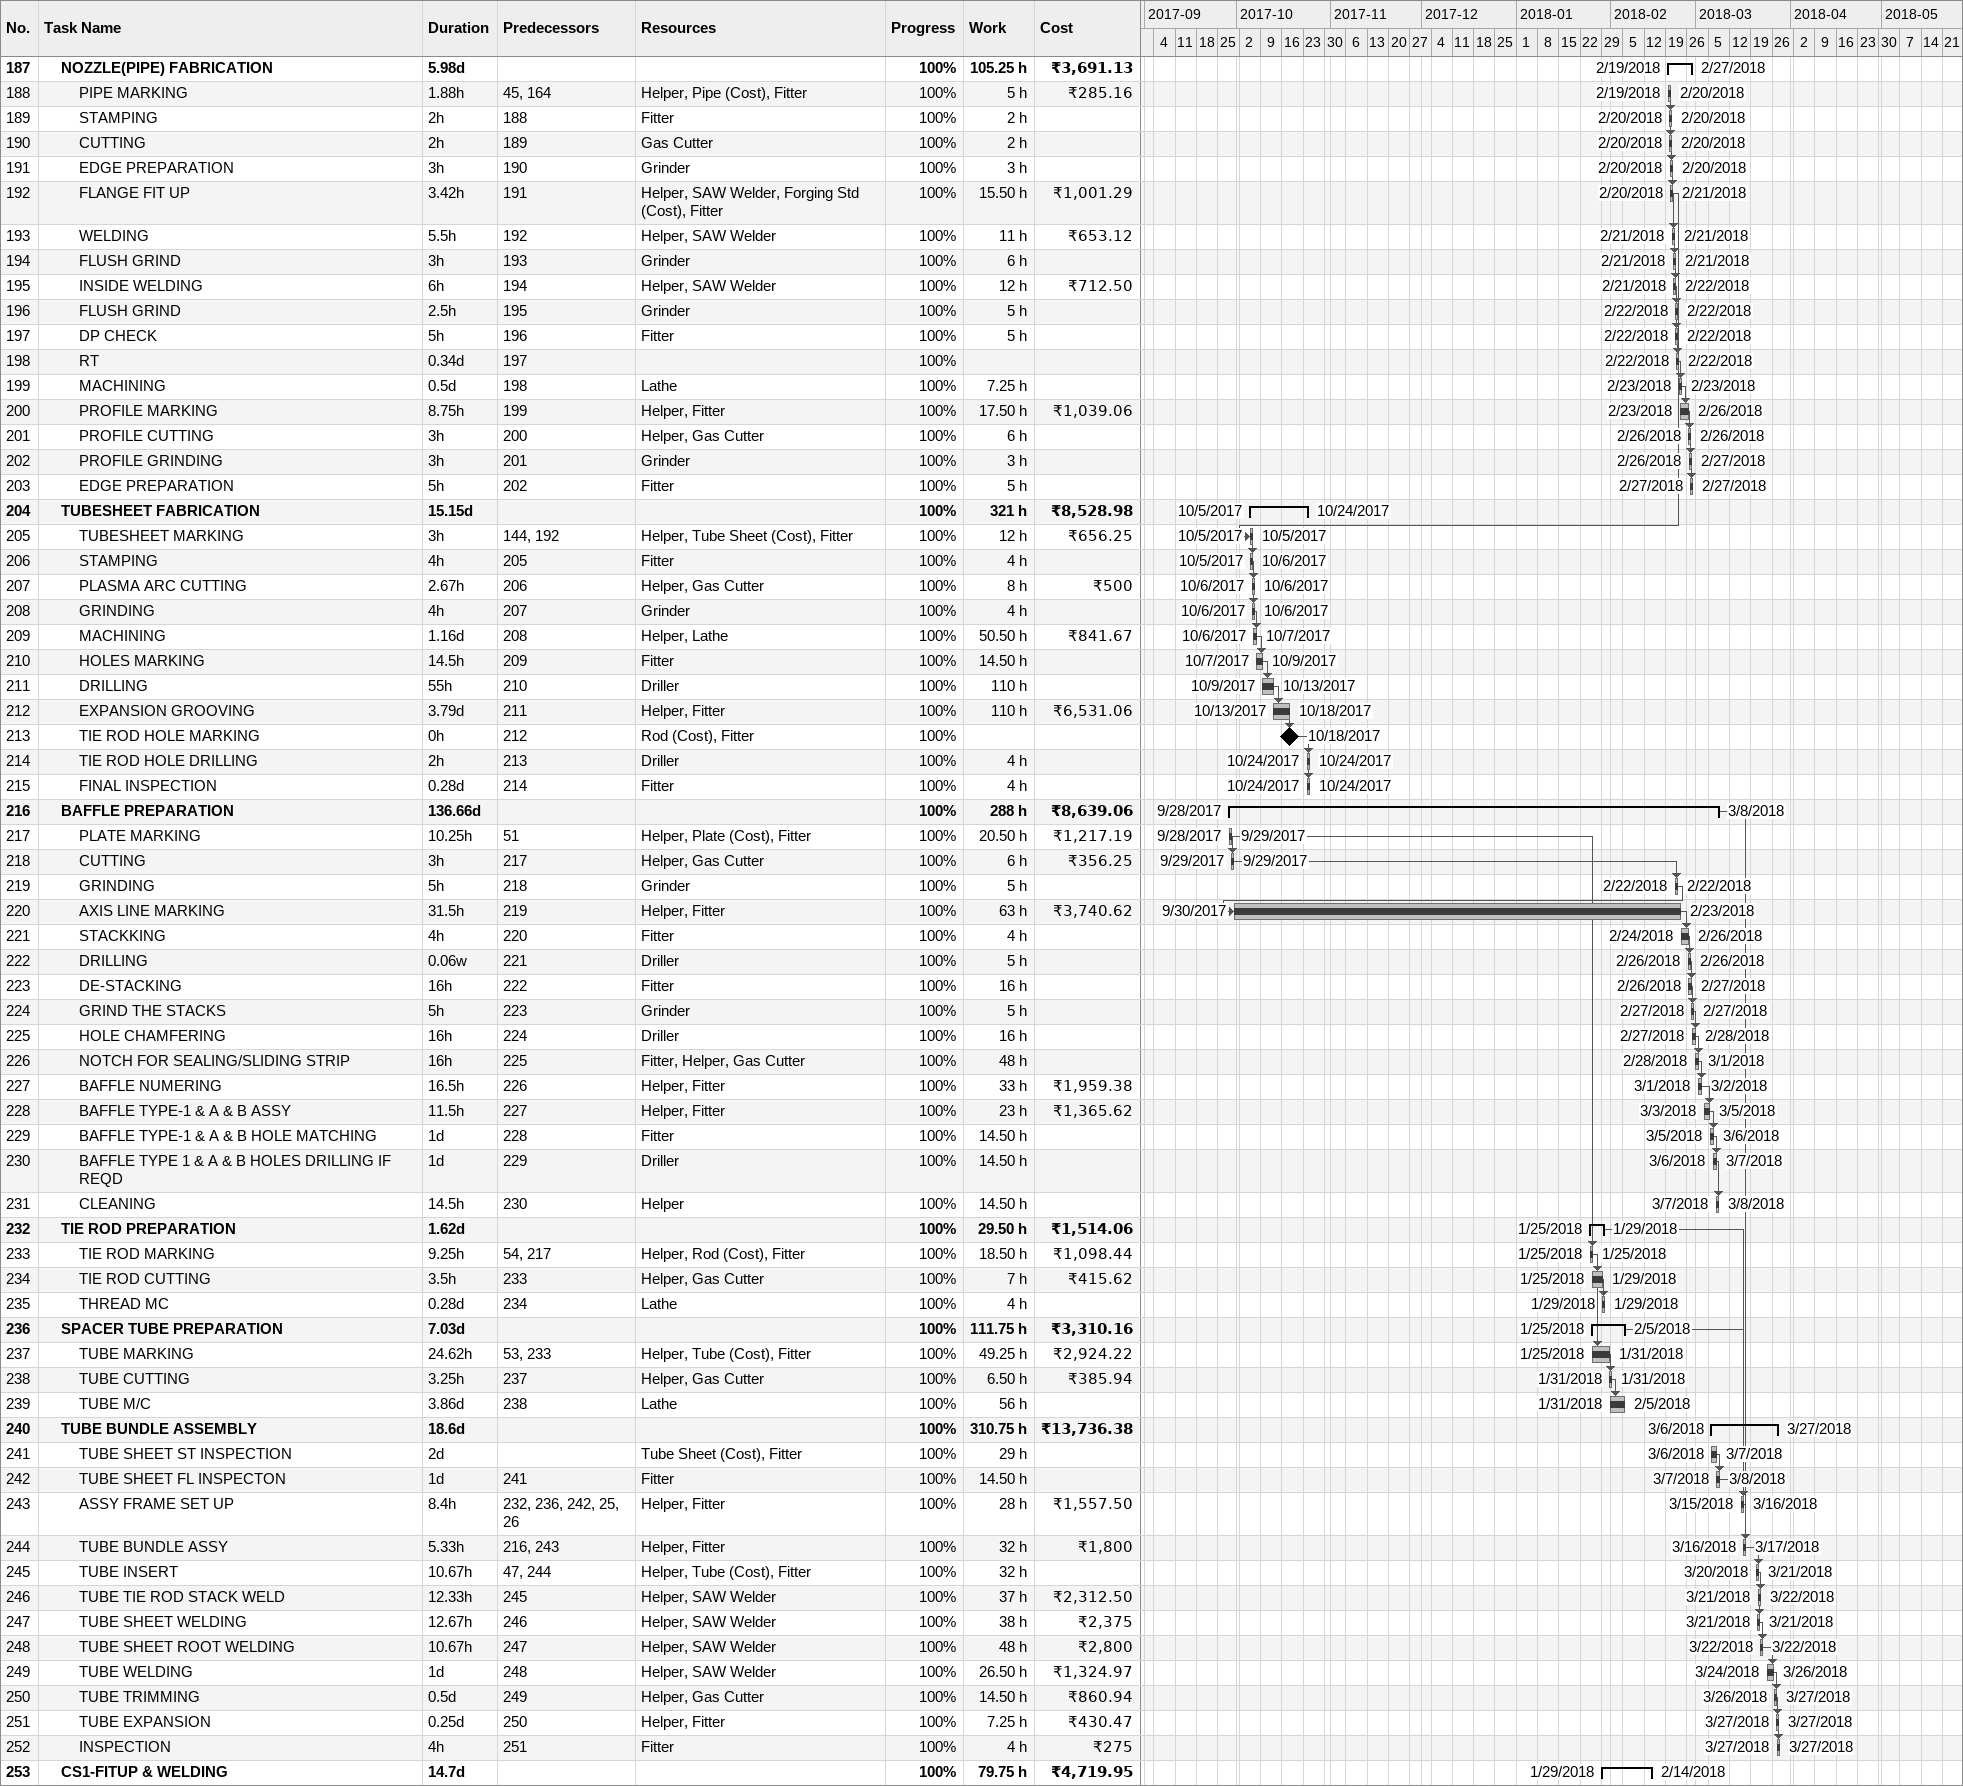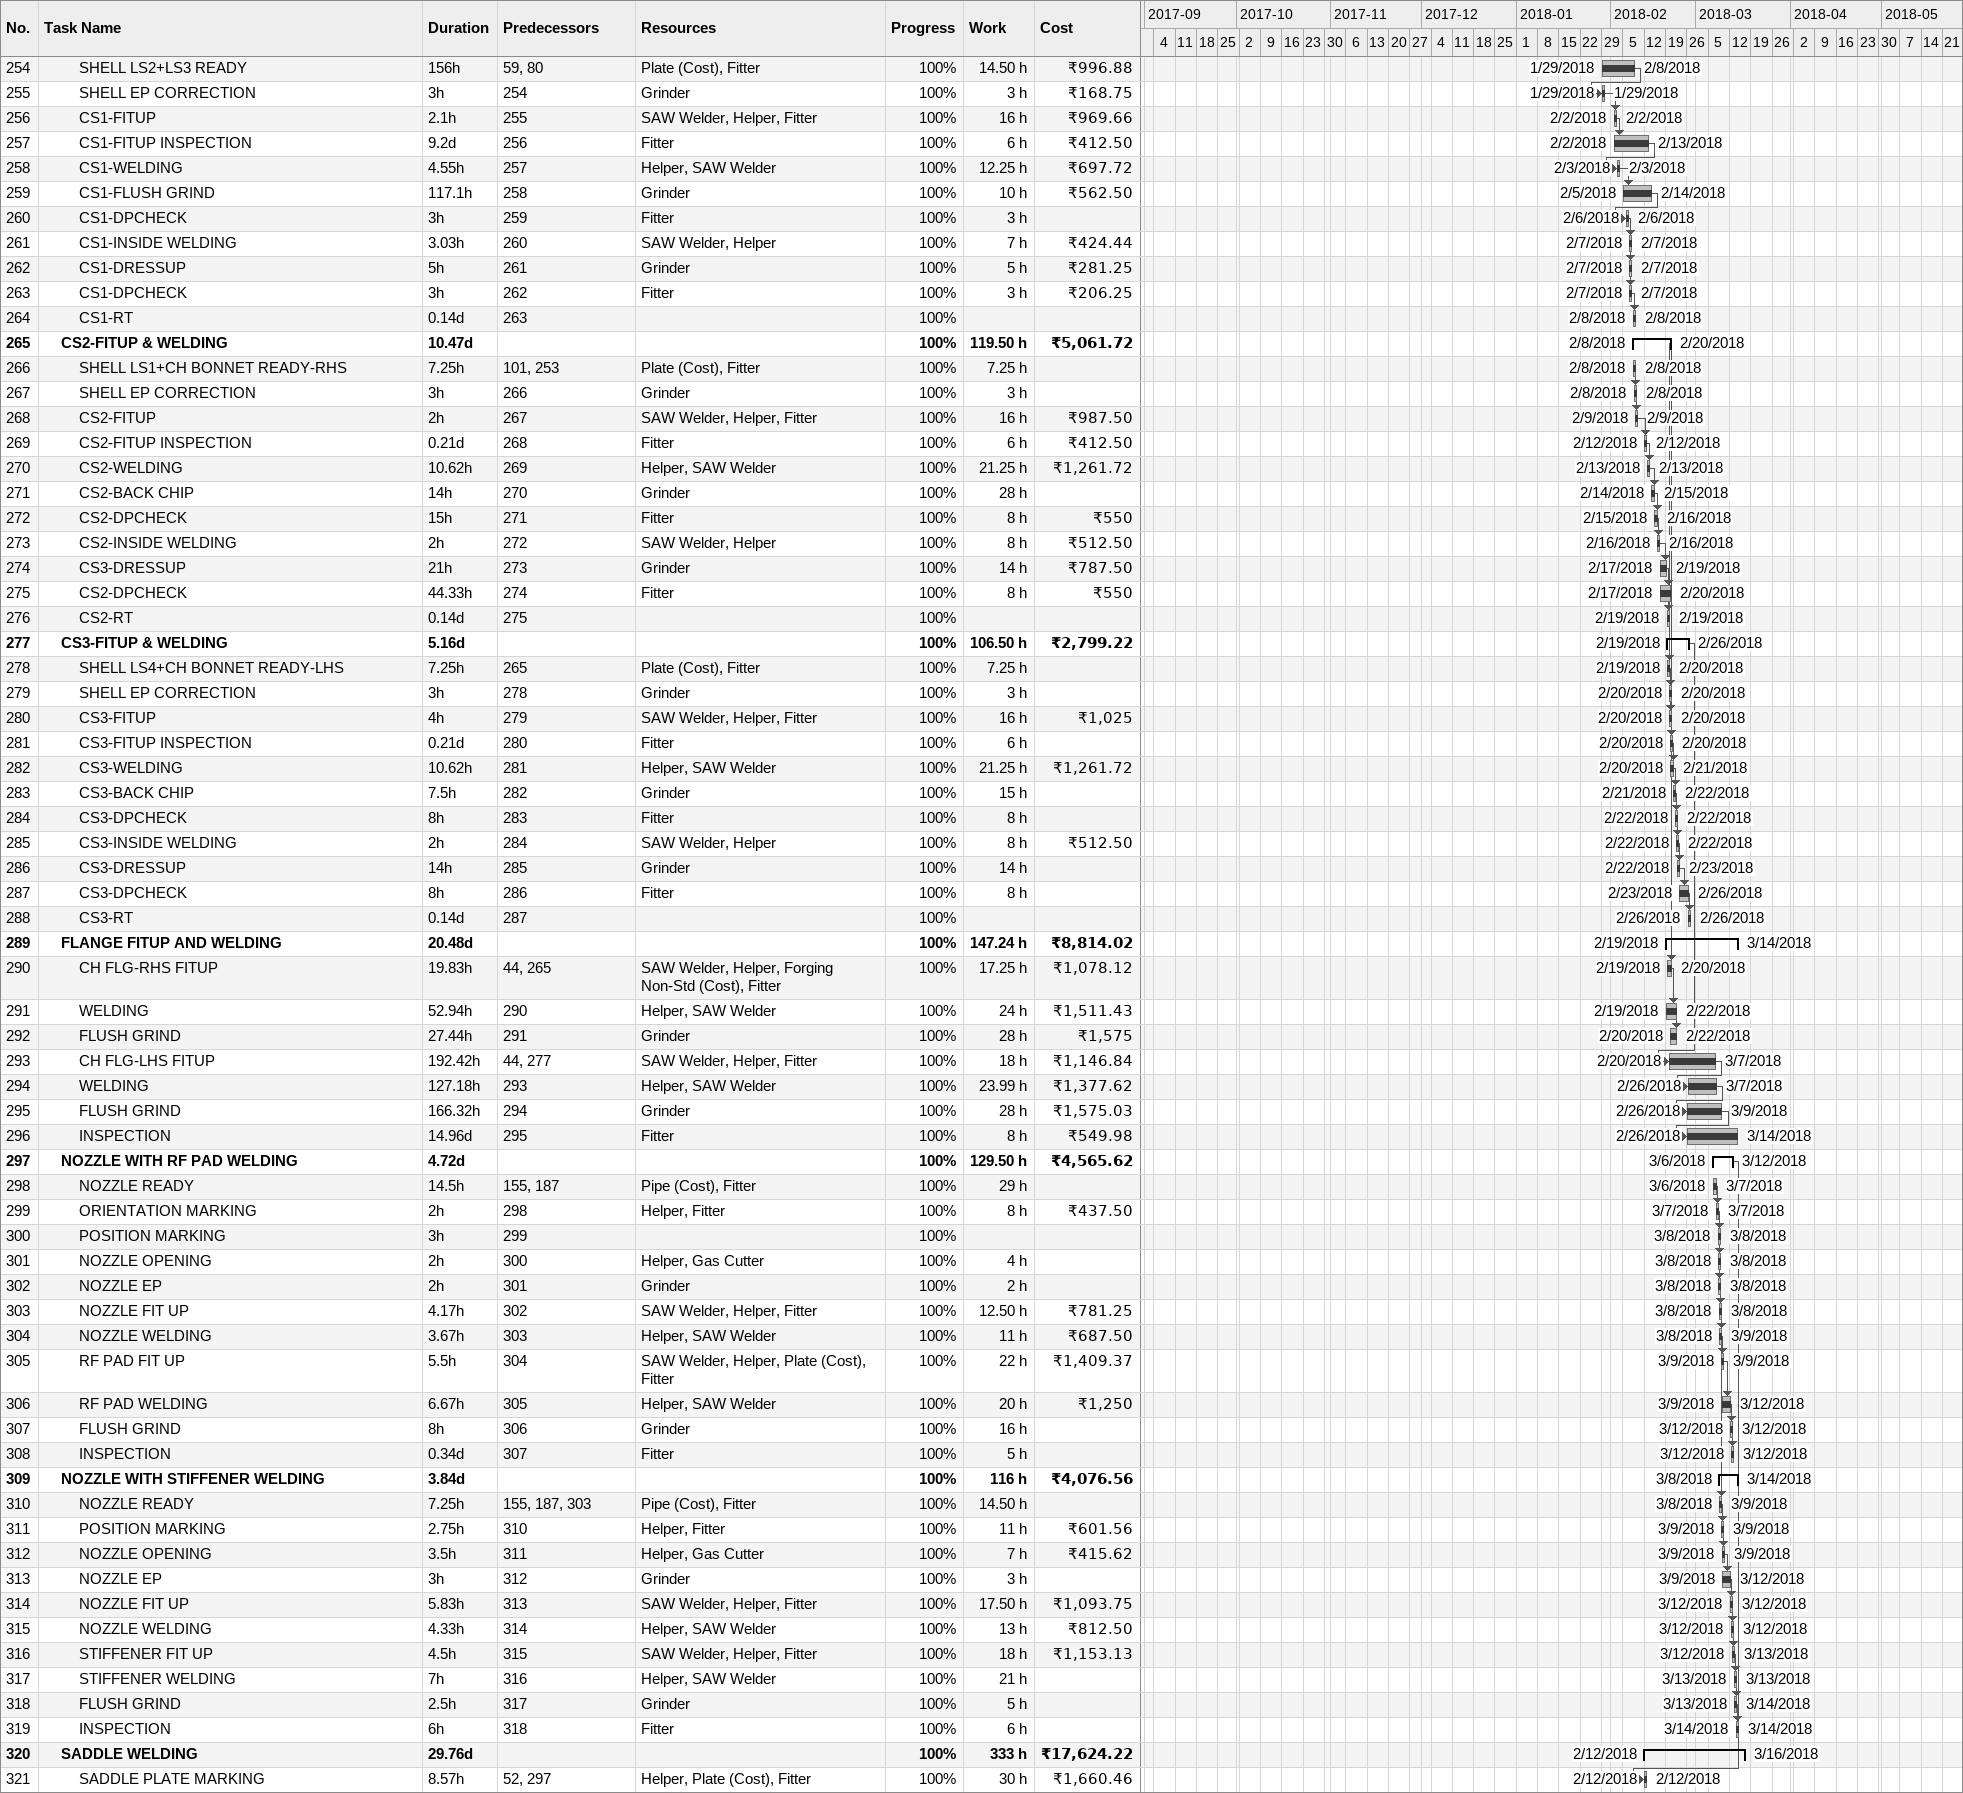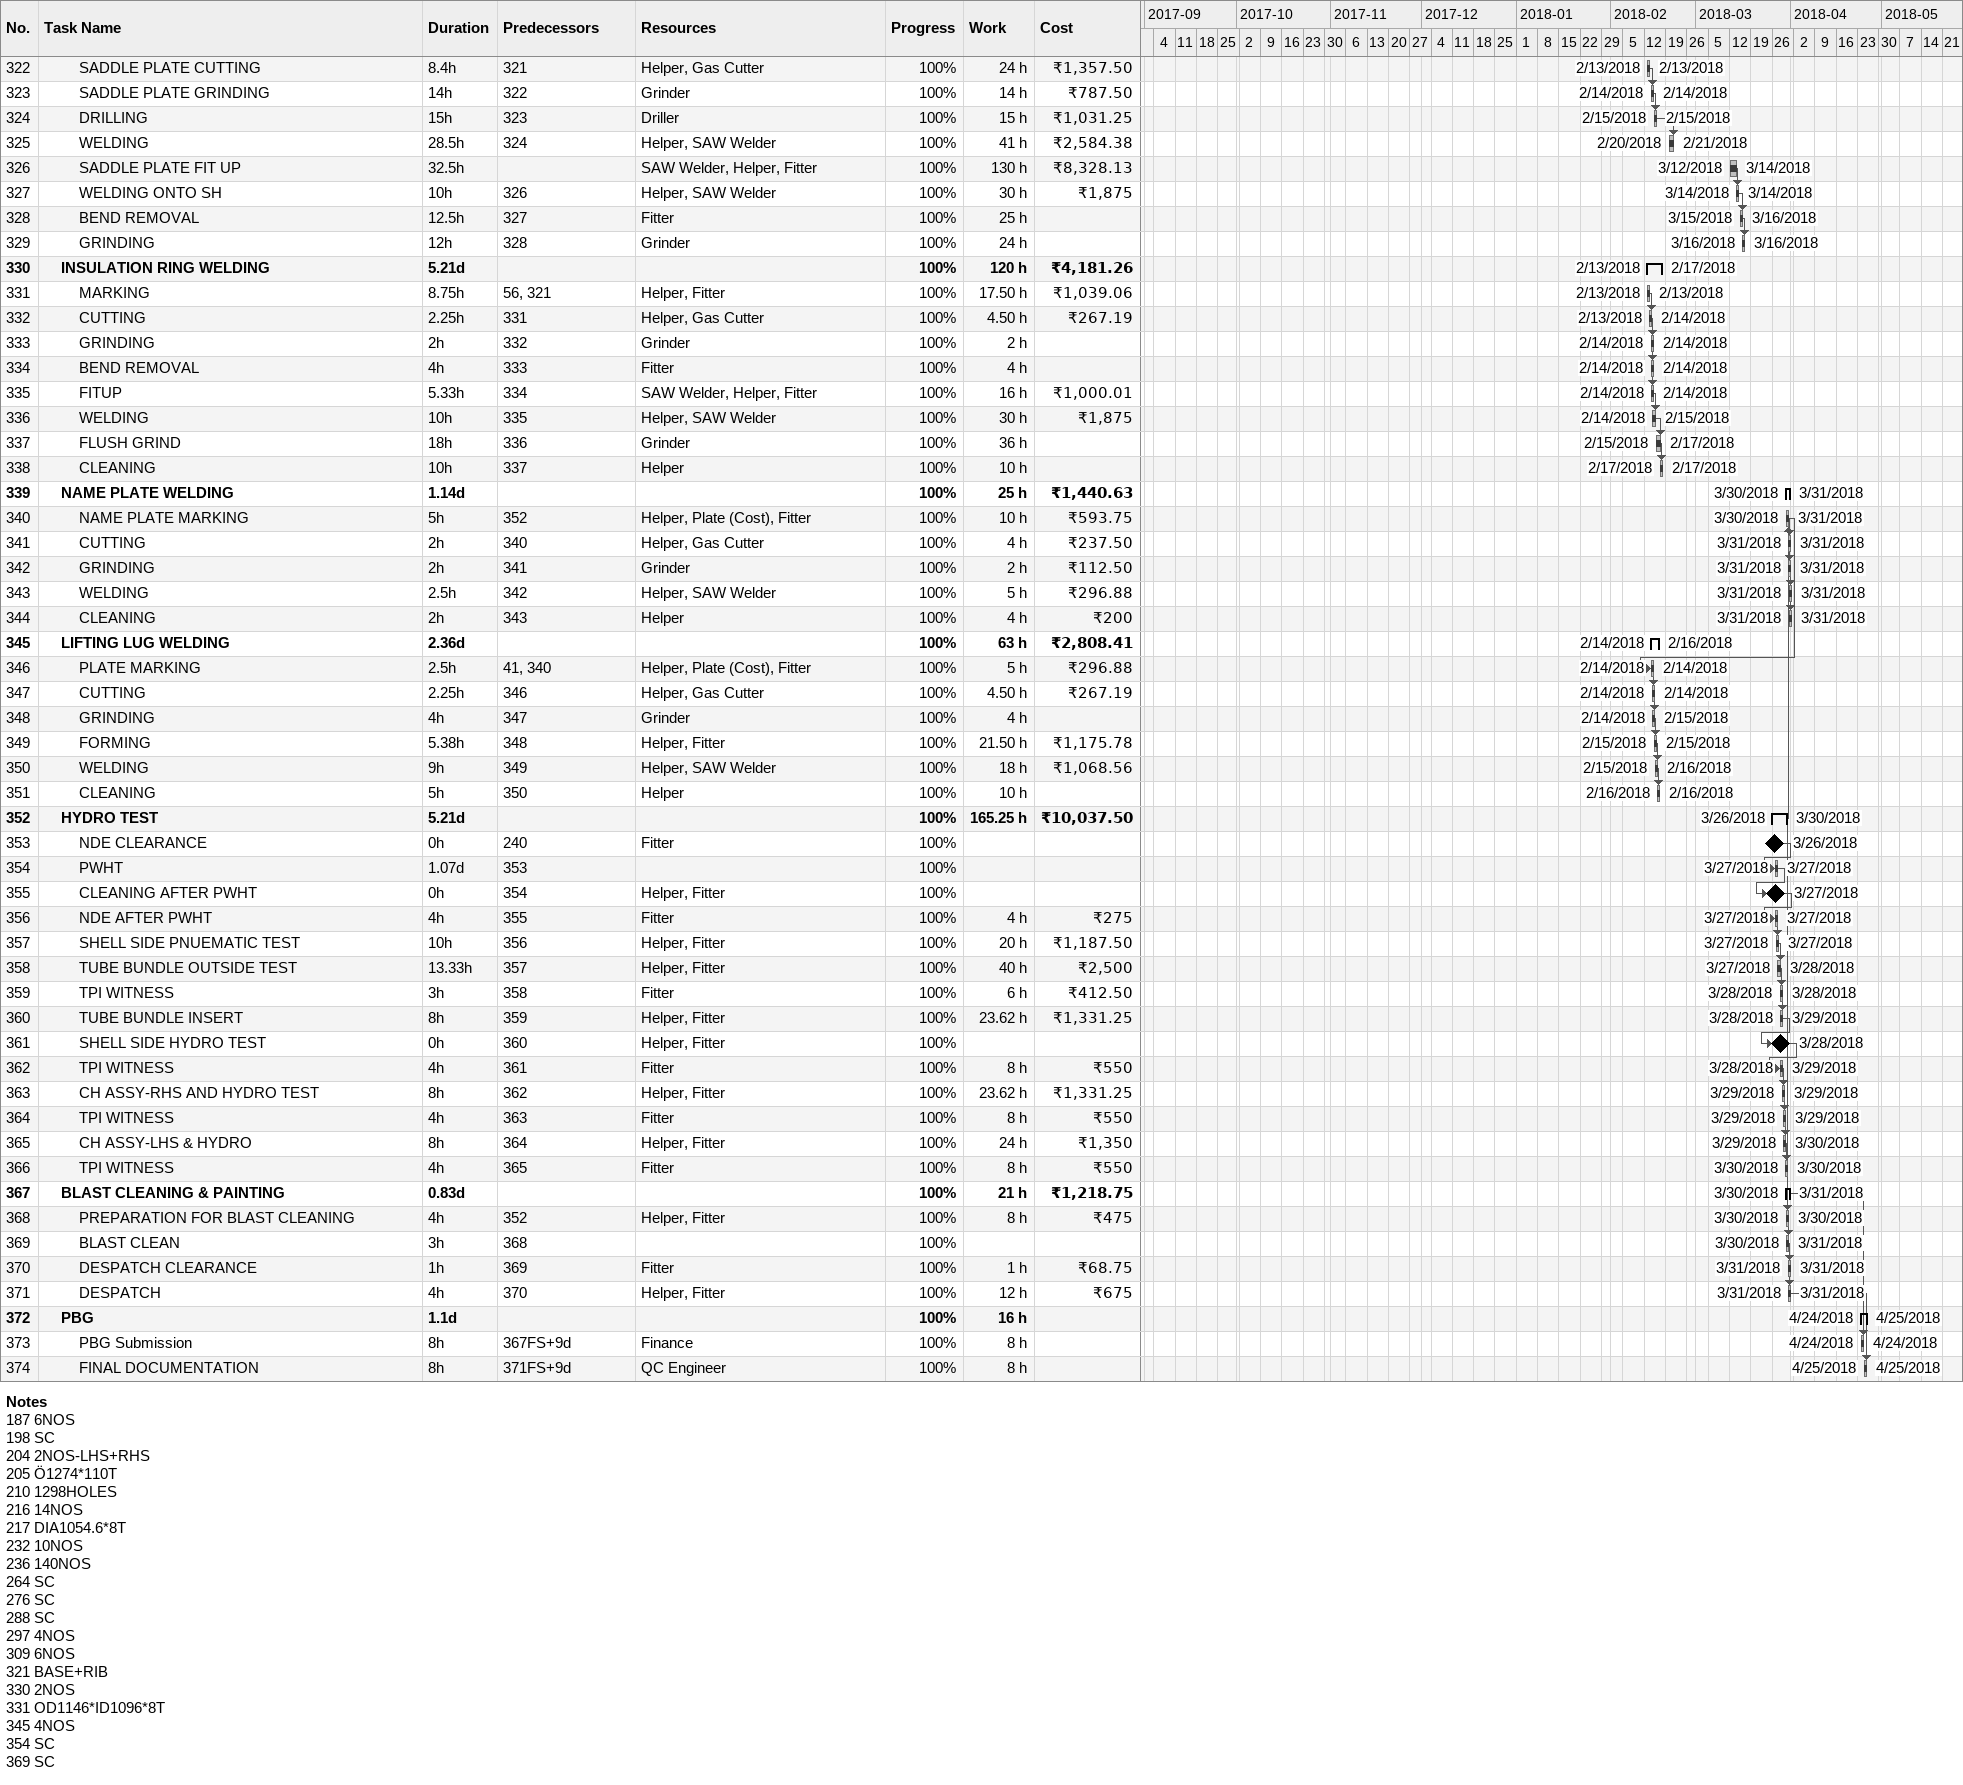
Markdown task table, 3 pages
| ID | Level | Task | Duration | Start | Finish | Predecessors | Resources | % complete | Work (h) | Cost (₹) |
|---|---|---|---|---|---|---|---|---|---|---|
| 187 | 2 | **NOZZLE(PIPE) FABRICATION** | 5.98d | 2018-02-19 | 2018-02-27 |  |  | 100 | 105.25 | 3691.13 |
| 188 | 3 | PIPE MARKING | 1.88h | 2018-02-19 | 2018-02-20 | 45, 164 | Helper, Pipe (Cost), Fitter | 100 | 5 | 285.16 |
| 189 | 3 | STAMPING | 2h | 2018-02-20 | 2018-02-20 | 188 | Fitter | 100 | 2 |  |
| 190 | 3 | CUTTING | 2h | 2018-02-20 | 2018-02-20 | 189 | Gas Cutter | 100 | 2 |  |
| 191 | 3 | EDGE PREPARATION | 3h | 2018-02-20 | 2018-02-20 | 190 | Grinder | 100 | 3 |  |
| 192 | 3 | FLANGE FIT UP | 3.42h | 2018-02-20 | 2018-02-21 | 191 | Helper, SAW Welder, Forging Std (Cost), Fitter | 100 | 15.50 | 1001.29 |
| 193 | 3 | WELDING | 5.5h | 2018-02-21 | 2018-02-21 | 192 | Helper, SAW Welder | 100 | 11 | 653.12 |
| 194 | 3 | FLUSH GRIND | 3h | 2018-02-21 | 2018-02-21 | 193 | Grinder | 100 | 6 |  |
| 195 | 3 | INSIDE WELDING | 6h | 2018-02-21 | 2018-02-22 | 194 | Helper, SAW Welder | 100 | 12 | 712.50 |
| 196 | 3 | FLUSH GRIND | 2.5h | 2018-02-22 | 2018-02-22 | 195 | Grinder | 100 | 5 |  |
| 197 | 3 | DP CHECK | 5h | 2018-02-22 | 2018-02-22 | 196 | Fitter | 100 | 5 |  |
| 198 | 3 | RT | 0.34d | 2018-02-22 | 2018-02-22 | 197 |  | 100 |  |  |
| 199 | 3 | MACHINING | 0.5d | 2018-02-23 | 2018-02-23 | 198 | Lathe | 100 | 7.25 |  |
| 200 | 3 | PROFILE MARKING | 8.75h | 2018-02-23 | 2018-02-26 | 199 | Helper, Fitter | 100 | 17.50 | 1039.06 |
| 201 | 3 | PROFILE CUTTING | 3h | 2018-02-26 | 2018-02-26 | 200 | Helper, Gas Cutter | 100 | 6 |  |
| 202 | 3 | PROFILE GRINDING | 3h | 2018-02-26 | 2018-02-27 | 201 | Grinder | 100 | 3 |  |
| 203 | 3 | EDGE PREPARATION | 5h | 2018-02-27 | 2018-02-27 | 202 | Fitter | 100 | 5 |  |
| 204 | 2 | **TUBESHEET FABRICATION** | 15.15d | 2017-10-05 | 2017-10-24 |  |  | 100 | 321 | 8528.98 |
| 205 | 3 | TUBESHEET MARKING | 3h | 2017-10-05 | 2017-10-05 | 144, 192 | Helper, Tube Sheet (Cost), Fitter | 100 | 12 | 656.25 |
| 206 | 3 | STAMPING | 4h | 2017-10-05 | 2017-10-06 | 205 | Fitter | 100 | 4 |  |
| 207 | 3 | PLASMA ARC CUTTING | 2.67h | 2017-10-06 | 2017-10-06 | 206 | Helper, Gas Cutter | 100 | 8 | 500 |
| 208 | 3 | GRINDING | 4h | 2017-10-06 | 2017-10-06 | 207 | Grinder | 100 | 4 |  |
| 209 | 3 | MACHINING | 1.16d | 2017-10-06 | 2017-10-07 | 208 | Helper, Lathe | 100 | 50.50 | 841.67 |
| 210 | 3 | HOLES MARKING | 14.5h | 2017-10-07 | 2017-10-09 | 209 | Fitter | 100 | 14.50 |  |
| 211 | 3 | DRILLING | 55h | 2017-10-09 | 2017-10-13 | 210 | Driller | 100 | 110 |  |
| 212 | 3 | EXPANSION GROOVING | 3.79d | 2017-10-13 | 2017-10-18 | 211 | Helper, Fitter | 100 | 110 | 6531.06 |
| 213 | 3 | TIE ROD HOLE MARKING | 0h | 2017-10-18 | 2017-10-18 | 212 | Rod (Cost), Fitter | 100 |  |  |
| 214 | 3 | TIE ROD HOLE DRILLING | 2h | 2017-10-24 | 2017-10-24 | 213 | Driller | 100 | 4 |  |
| 215 | 3 | FINAL INSPECTION | 0.28d | 2017-10-24 | 2017-10-24 | 214 | Fitter | 100 | 4 |  |
| 216 | 2 | **BAFFLE PREPARATION** | 136.66d | 2017-09-28 | 2018-03-08 |  |  | 100 | 288 | 8639.06 |
| 217 | 3 | PLATE MARKING | 10.25h | 2017-09-28 | 2017-09-29 | 51 | Helper, Plate (Cost), Fitter | 100 | 20.50 | 1217.19 |
| 218 | 3 | CUTTING | 3h | 2017-09-29 | 2017-09-29 | 217 | Helper, Gas Cutter | 100 | 6 | 356.25 |
| 219 | 3 | GRINDING | 5h | 2018-02-22 | 2018-02-22 | 218 | Grinder | 100 | 5 |  |
| 220 | 3 | AXIS LINE MARKING | 31.5h | 2017-09-30 | 2018-02-23 | 219 | Helper, Fitter | 100 | 63 | 3740.62 |
| 221 | 3 | STACKKING | 4h | 2018-02-24 | 2018-02-26 | 220 | Fitter | 100 | 4 |  |
| 222 | 3 | DRILLING | 0.06w | 2018-02-26 | 2018-02-26 | 221 | Driller | 100 | 5 |  |
| 223 | 3 | DE-STACKING | 16h | 2018-02-26 | 2018-02-27 | 222 | Fitter | 100 | 16 |  |
| 224 | 3 | GRIND THE STACKS | 5h | 2018-02-27 | 2018-02-27 | 223 | Grinder | 100 | 5 |  |
| 225 | 3 | HOLE CHAMFERING | 16h | 2018-02-27 | 2018-02-28 | 224 | Driller | 100 | 16 |  |
| 226 | 3 | NOTCH FOR SEALING/SLIDING STRIP | 16h | 2018-02-28 | 2018-03-01 | 225 | Fitter, Helper, Gas Cutter | 100 | 48 |  |
| 227 | 3 | BAFFLE NUMERING | 16.5h | 2018-03-01 | 2018-03-02 | 226 | Helper, Fitter | 100 | 33 | 1959.38 |
| 228 | 3 | BAFFLE TYPE-1 & A & B ASSY | 11.5h | 2018-03-03 | 2018-03-05 | 227 | Helper, Fitter | 100 | 23 | 1365.62 |
| 229 | 3 | BAFFLE TYPE-1 & A & B HOLE MATCHING | 1d | 2018-03-05 | 2018-03-06 | 228 | Fitter | 100 | 14.50 |  |
| 230 | 3 | BAFFLE TYPE 1 & A & B HOLES DRILLING IF REQD | 1d | 2018-03-06 | 2018-03-07 | 229 | Driller | 100 | 14.50 |  |
| 231 | 3 | CLEANING | 14.5h | 2018-03-07 | 2018-03-08 | 230 | Helper | 100 | 14.50 |  |
| 232 | 2 | **TIE ROD PREPARATION** | 1.62d | 2018-01-25 | 2018-01-29 |  |  | 100 | 29.50 | 1514.06 |
| 233 | 3 | TIE ROD MARKING | 9.25h | 2018-01-25 | 2018-01-25 | 54, 217 | Helper, Rod (Cost), Fitter | 100 | 18.50 | 1098.44 |
| 234 | 3 | TIE ROD CUTTING | 3.5h | 2018-01-25 | 2018-01-29 | 233 | Helper, Gas Cutter | 100 | 7 | 415.62 |
| 235 | 3 | THREAD MC | 0.28d | 2018-01-29 | 2018-01-29 | 234 | Lathe | 100 | 4 |  |
| 236 | 2 | **SPACER TUBE PREPARATION** | 7.03d | 2018-01-25 | 2018-02-05 |  |  | 100 | 111.75 | 3310.16 |
| 237 | 3 | TUBE MARKING | 24.62h | 2018-01-25 | 2018-01-31 | 53, 233 | Helper, Tube (Cost), Fitter | 100 | 49.25 | 2924.22 |
| 238 | 3 | TUBE CUTTING | 3.25h | 2018-01-31 | 2018-01-31 | 237 | Helper, Gas Cutter | 100 | 6.50 | 385.94 |
| 239 | 3 | TUBE M/C | 3.86d | 2018-01-31 | 2018-02-05 | 238 | Lathe | 100 | 56 |  |
| 240 | 2 | **TUBE BUNDLE ASSEMBLY** | 18.6d | 2018-03-06 | 2018-03-27 |  |  | 100 | 310.75 | 13736.38 |
| 241 | 3 | TUBE SHEET ST INSPECTION | 2d | 2018-03-06 | 2018-03-07 |  | Tube Sheet (Cost), Fitter | 100 | 29 |  |
| 242 | 3 | TUBE SHEET FL INSPECTON | 1d | 2018-03-07 | 2018-03-08 | 241 | Fitter | 100 | 14.50 |  |
| 243 | 3 | ASSY FRAME SET UP | 8.4h | 2018-03-15 | 2018-03-16 | 232, 236, 242, 25, 26 | Helper, Fitter | 100 | 28 | 1557.50 |
| 244 | 3 | TUBE BUNDLE ASSY | 5.33h | 2018-03-16 | 2018-03-17 | 216, 243 | Helper, Fitter | 100 | 32 | 1800 |
| 245 | 3 | TUBE INSERT | 10.67h | 2018-03-20 | 2018-03-21 | 47, 244 | Helper, Tube (Cost), Fitter | 100 | 32 |  |
| 246 | 3 | TUBE TIE ROD STACK WELD | 12.33h | 2018-03-21 | 2018-03-22 | 245 | Helper, SAW Welder | 100 | 37 | 2312.50 |
| 247 | 3 | TUBE SHEET WELDING | 12.67h | 2018-03-21 | 2018-03-21 | 246 | Helper, SAW Welder | 100 | 38 | 2375 |
| 248 | 3 | TUBE SHEET ROOT WELDING | 10.67h | 2018-03-22 | 2018-03-22 | 247 | Helper, SAW Welder | 100 | 48 | 2800 |
| 249 | 3 | TUBE WELDING | 1d | 2018-03-24 | 2018-03-26 | 248 | Helper, SAW Welder | 100 | 26.50 | 1324.97 |
| 250 | 3 | TUBE TRIMMING | 0.5d | 2018-03-26 | 2018-03-27 | 249 | Helper, Gas Cutter | 100 | 14.50 | 860.94 |
| 251 | 3 | TUBE EXPANSION | 0.25d | 2018-03-27 | 2018-03-27 | 250 | Helper, Fitter | 100 | 7.25 | 430.47 |
| 252 | 3 | INSPECTION | 4h | 2018-03-27 | 2018-03-27 | 251 | Fitter | 100 | 4 | 275 |
| 253 | 2 | **CS1-FITUP & WELDING** | 14.7d | 2018-01-29 | 2018-02-14 |  |  | 100 | 79.75 | 4719.95 |
| 254 | 3 | SHELL LS2+LS3 READY | 156h | 2018-01-29 | 2018-02-08 | 59, 80 | Plate (Cost), Fitter | 100 | 14.50 | 996.88 |
| 255 | 3 | SHELL EP CORRECTION | 3h | 2018-01-29 | 2018-01-29 | 254 | Grinder | 100 | 3 | 168.75 |
| 256 | 3 | CS1-FITUP | 2.1h | 2018-02-02 | 2018-02-02 | 255 | SAW Welder, Helper, Fitter | 100 | 16 | 969.66 |
| 257 | 3 | CS1-FITUP INSPECTION | 9.2d | 2018-02-02 | 2018-02-13 | 256 | Fitter | 100 | 6 | 412.50 |
| 258 | 3 | CS1-WELDING | 4.55h | 2018-02-03 | 2018-02-03 | 257 | Helper, SAW Welder | 100 | 12.25 | 697.72 |
| 259 | 3 | CS1-FLUSH GRIND | 117.1h | 2018-02-05 | 2018-02-14 | 258 | Grinder | 100 | 10 | 562.50 |
| 260 | 3 | CS1-DPCHECK | 3h | 2018-02-06 | 2018-02-06 | 259 | Fitter | 100 | 3 |  |
| 261 | 3 | CS1-INSIDE WELDING | 3.03h | 2018-02-07 | 2018-02-07 | 260 | SAW Welder, Helper | 100 | 7 | 424.44 |
| 262 | 3 | CS1-DRESSUP | 5h | 2018-02-07 | 2018-02-07 | 261 | Grinder | 100 | 5 | 281.25 |
| 263 | 3 | CS1-DPCHECK | 3h | 2018-02-07 | 2018-02-07 | 262 | Fitter | 100 | 3 | 206.25 |
| 264 | 3 | CS1-RT | 0.14d | 2018-02-08 | 2018-02-08 | 263 |  | 100 |  |  |
| 265 | 2 | **CS2-FITUP & WELDING** | 10.47d | 2018-02-08 | 2018-02-20 |  |  | 100 | 119.50 | 5061.72 |
| 266 | 3 | SHELL LS1+CH BONNET READY-RHS | 7.25h | 2018-02-08 | 2018-02-08 | 101, 253 | Plate (Cost), Fitter | 100 | 7.25 |  |
| 267 | 3 | SHELL EP CORRECTION | 3h | 2018-02-08 | 2018-02-08 | 266 | Grinder | 100 | 3 |  |
| 268 | 3 | CS2-FITUP | 2h | 2018-02-09 | 2018-02-09 | 267 | SAW Welder, Helper, Fitter | 100 | 16 | 987.50 |
| 269 | 3 | CS2-FITUP INSPECTION | 0.21d | 2018-02-12 | 2018-02-12 | 268 | Fitter | 100 | 6 | 412.50 |
| 270 | 3 | CS2-WELDING | 10.62h | 2018-02-13 | 2018-02-13 | 269 | Helper, SAW Welder | 100 | 21.25 | 1261.72 |
| 271 | 3 | CS2-BACK CHIP | 14h | 2018-02-14 | 2018-02-15 | 270 | Grinder | 100 | 28 |  |
| 272 | 3 | CS2-DPCHECK | 15h | 2018-02-15 | 2018-02-16 | 271 | Fitter | 100 | 8 | 550 |
| 273 | 3 | CS2-INSIDE WELDING | 2h | 2018-02-16 | 2018-02-16 | 272 | SAW Welder, Helper | 100 | 8 | 512.50 |
| 274 | 3 | CS3-DRESSUP | 21h | 2018-02-17 | 2018-02-19 | 273 | Grinder | 100 | 14 | 787.50 |
| 275 | 3 | CS2-DPCHECK | 44.33h | 2018-02-17 | 2018-02-20 | 274 | Fitter | 100 | 8 | 550 |
| 276 | 3 | CS2-RT | 0.14d | 2018-02-19 | 2018-02-19 | 275 |  | 100 |  |  |
| 277 | 2 | **CS3-FITUP & WELDING** | 5.16d | 2018-02-19 | 2018-02-26 |  |  | 100 | 106.50 | 2799.22 |
| 278 | 3 | SHELL LS4+CH BONNET READY-LHS | 7.25h | 2018-02-19 | 2018-02-20 | 265 | Plate (Cost), Fitter | 100 | 7.25 |  |
| 279 | 3 | SHELL EP CORRECTION | 3h | 2018-02-20 | 2018-02-20 | 278 | Grinder | 100 | 3 |  |
| 280 | 3 | CS3-FITUP | 4h | 2018-02-20 | 2018-02-20 | 279 | SAW Welder, Helper, Fitter | 100 | 16 | 1025 |
| 281 | 3 | CS3-FITUP INSPECTION | 0.21d | 2018-02-20 | 2018-02-20 | 280 | Fitter | 100 | 6 |  |
| 282 | 3 | CS3-WELDING | 10.62h | 2018-02-20 | 2018-02-21 | 281 | Helper, SAW Welder | 100 | 21.25 | 1261.72 |
| 283 | 3 | CS3-BACK CHIP | 7.5h | 2018-02-21 | 2018-02-22 | 282 | Grinder | 100 | 15 |  |
| 284 | 3 | CS3-DPCHECK | 8h | 2018-02-22 | 2018-02-22 | 283 | Fitter | 100 | 8 |  |
| 285 | 3 | CS3-INSIDE WELDING | 2h | 2018-02-22 | 2018-02-22 | 284 | SAW Welder, Helper | 100 | 8 | 512.50 |
| 286 | 3 | CS3-DRESSUP | 14h | 2018-02-22 | 2018-02-23 | 285 | Grinder | 100 | 14 |  |
| 287 | 3 | CS3-DPCHECK | 8h | 2018-02-23 | 2018-02-26 | 286 | Fitter | 100 | 8 |  |
| 288 | 3 | CS3-RT | 0.14d | 2018-02-26 | 2018-02-26 | 287 |  | 100 |  |  |
| 289 | 2 | **FLANGE FITUP AND WELDING** | 20.48d | 2018-02-19 | 2018-03-14 |  |  | 100 | 147.24 | 8814.02 |
| 290 | 3 | CH FLG-RHS FITUP | 19.83h | 2018-02-19 | 2018-02-20 | 44, 265 | SAW Welder, Helper, Forging Non-Std (Cost), Fitter | 100 | 17.25 | 1078.12 |
| 291 | 3 | WELDING | 52.94h | 2018-02-19 | 2018-02-22 | 290 | Helper, SAW Welder | 100 | 24 | 1511.43 |
| 292 | 3 | FLUSH GRIND | 27.44h | 2018-02-20 | 2018-02-22 | 291 | Grinder | 100 | 28 | 1575 |
| 293 | 3 | CH FLG-LHS FITUP | 192.42h | 2018-02-20 | 2018-03-07 | 44, 277 | SAW Welder, Helper, Fitter | 100 | 18 | 1146.84 |
| 294 | 3 | WELDING | 127.18h | 2018-02-26 | 2018-03-07 | 293 | Helper, SAW Welder | 100 | 23.99 | 1377.62 |
| 295 | 3 | FLUSH GRIND | 166.32h | 2018-02-26 | 2018-03-09 | 294 | Grinder | 100 | 28 | 1575.03 |
| 296 | 3 | INSPECTION | 14.96d | 2018-02-26 | 2018-03-14 | 295 | Fitter | 100 | 8 | 549.98 |
| 297 | 2 | **NOZZLE WITH RF PAD WELDING** | 4.72d | 2018-03-06 | 2018-03-12 |  |  | 100 | 129.50 | 4565.62 |
| 298 | 3 | NOZZLE READY | 14.5h | 2018-03-06 | 2018-03-07 | 155, 187 | Pipe (Cost), Fitter | 100 | 29 |  |
| 299 | 3 | ORIENTATION MARKING | 2h | 2018-03-07 | 2018-03-07 | 298 | Helper, Fitter | 100 | 8 | 437.50 |
| 300 | 3 | POSITION MARKING | 3h | 2018-03-08 | 2018-03-08 | 299 |  | 100 |  |  |
| 301 | 3 | NOZZLE OPENING | 2h | 2018-03-08 | 2018-03-08 | 300 | Helper, Gas Cutter | 100 | 4 |  |
| 302 | 3 | NOZZLE EP | 2h | 2018-03-08 | 2018-03-08 | 301 | Grinder | 100 | 2 |  |
| 303 | 3 | NOZZLE FIT UP | 4.17h | 2018-03-08 | 2018-03-08 | 302 | SAW Welder, Helper, Fitter | 100 | 12.50 | 781.25 |
| 304 | 3 | NOZZLE WELDING | 3.67h | 2018-03-08 | 2018-03-09 | 303 | Helper, SAW Welder | 100 | 11 | 687.50 |
| 305 | 3 | RF PAD FIT UP | 5.5h | 2018-03-09 | 2018-03-09 | 304 | SAW Welder, Helper, Plate (Cost), Fitter | 100 | 22 | 1409.37 |
| 306 | 3 | RF PAD WELDING | 6.67h | 2018-03-09 | 2018-03-12 | 305 | Helper, SAW Welder | 100 | 20 | 1250 |
| 307 | 3 | FLUSH GRIND | 8h | 2018-03-12 | 2018-03-12 | 306 | Grinder | 100 | 16 |  |
| 308 | 3 | INSPECTION | 0.34d | 2018-03-12 | 2018-03-12 | 307 | Fitter | 100 | 5 |  |
| 309 | 2 | **NOZZLE WITH STIFFENER WELDING** | 3.84d | 2018-03-08 | 2018-03-14 |  |  | 100 | 116 | 4076.56 |
| 310 | 3 | NOZZLE READY | 7.25h | 2018-03-08 | 2018-03-09 | 155, 187, 303 | Pipe (Cost), Fitter | 100 | 14.50 |  |
| 311 | 3 | POSITION MARKING | 2.75h | 2018-03-09 | 2018-03-09 | 310 | Helper, Fitter | 100 | 11 | 601.56 |
| 312 | 3 | NOZZLE OPENING | 3.5h | 2018-03-09 | 2018-03-09 | 311 | Helper, Gas Cutter | 100 | 7 | 415.62 |
| 313 | 3 | NOZZLE EP | 3h | 2018-03-09 | 2018-03-12 | 312 | Grinder | 100 | 3 |  |
| 314 | 3 | NOZZLE FIT UP | 5.83h | 2018-03-12 | 2018-03-12 | 313 | SAW Welder, Helper, Fitter | 100 | 17.50 | 1093.75 |
| 315 | 3 | NOZZLE WELDING | 4.33h | 2018-03-12 | 2018-03-12 | 314 | Helper, SAW Welder | 100 | 13 | 812.50 |
| 316 | 3 | STIFFENER FIT UP | 4.5h | 2018-03-12 | 2018-03-13 | 315 | SAW Welder, Helper, Fitter | 100 | 18 | 1153.13 |
| 317 | 3 | STIFFENER WELDING | 7h | 2018-03-13 | 2018-03-13 | 316 | Helper, SAW Welder | 100 | 21 |  |
| 318 | 3 | FLUSH GRIND | 2.5h | 2018-03-13 | 2018-03-14 | 317 | Grinder | 100 | 5 |  |
| 319 | 3 | INSPECTION | 6h | 2018-03-14 | 2018-03-14 | 318 | Fitter | 100 | 6 |  |
| 320 | 2 | **SADDLE WELDING** | 29.76d | 2018-02-12 | 2018-03-16 |  |  | 100 | 333 | 17624.22 |
| 321 | 3 | SADDLE PLATE MARKING | 8.57h | 2018-02-12 | 2018-02-12 | 52, 297 | Helper, Plate (Cost), Fitter | 100 | 30 | 1660.46 |
| 322 | 3 | SADDLE PLATE CUTTING | 8.4h | 2018-02-13 | 2018-02-13 | 321 | Helper, Gas Cutter | 100 | 24 | 1357.50 |
| 323 | 3 | SADDLE PLATE GRINDING | 14h | 2018-02-14 | 2018-02-14 | 322 | Grinder | 100 | 14 | 787.50 |
| 324 | 3 | DRILLING | 15h | 2018-02-15 | 2018-02-15 | 323 | Driller | 100 | 15 | 1031.25 |
| 325 | 3 | WELDING | 28.5h | 2018-02-20 | 2018-02-21 | 324 | Helper, SAW Welder | 100 | 41 | 2584.38 |
| 326 | 3 | SADDLE PLATE FIT UP | 32.5h | 2018-03-12 | 2018-03-14 |  | SAW Welder, Helper, Fitter | 100 | 130 | 8328.13 |
| 327 | 3 | WELDING ONTO SH | 10h | 2018-03-14 | 2018-03-14 | 326 | Helper, SAW Welder | 100 | 30 | 1875 |
| 328 | 3 | BEND REMOVAL | 12.5h | 2018-03-15 | 2018-03-16 | 327 | Fitter | 100 | 25 |  |
| 329 | 3 | GRINDING | 12h | 2018-03-16 | 2018-03-16 | 328 | Grinder | 100 | 24 |  |
| 330 | 2 | **INSULATION RING WELDING** | 5.21d | 2018-02-13 | 2018-02-17 |  |  | 100 | 120 | 4181.26 |
| 331 | 3 | MARKING | 8.75h | 2018-02-13 | 2018-02-13 | 56, 321 | Helper, Fitter | 100 | 17.50 | 1039.06 |
| 332 | 3 | CUTTING | 2.25h | 2018-02-13 | 2018-02-14 | 331 | Helper, Gas Cutter | 100 | 4.50 | 267.19 |
| 333 | 3 | GRINDING | 2h | 2018-02-14 | 2018-02-14 | 332 | Grinder | 100 | 2 |  |
| 334 | 3 | BEND REMOVAL | 4h | 2018-02-14 | 2018-02-14 | 333 | Fitter | 100 | 4 |  |
| 335 | 3 | FITUP | 5.33h | 2018-02-14 | 2018-02-14 | 334 | SAW Welder, Helper, Fitter | 100 | 16 | 1000.01 |
| 336 | 3 | WELDING | 10h | 2018-02-14 | 2018-02-15 | 335 | Helper, SAW Welder | 100 | 30 | 1875 |
| 337 | 3 | FLUSH GRIND | 18h | 2018-02-15 | 2018-02-17 | 336 | Grinder | 100 | 36 |  |
| 338 | 3 | CLEANING | 10h | 2018-02-17 | 2018-02-17 | 337 | Helper | 100 | 10 |  |
| 339 | 2 | **NAME PLATE WELDING** | 1.14d | 2018-03-30 | 2018-03-31 |  |  | 100 | 25 | 1440.63 |
| 340 | 3 | NAME PLATE MARKING | 5h | 2018-03-30 | 2018-03-31 | 352 | Helper, Plate (Cost), Fitter | 100 | 10 | 593.75 |
| 341 | 3 | CUTTING | 2h | 2018-03-31 | 2018-03-31 | 340 | Helper, Gas Cutter | 100 | 4 | 237.50 |
| 342 | 3 | GRINDING | 2h | 2018-03-31 | 2018-03-31 | 341 | Grinder | 100 | 2 | 112.50 |
| 343 | 3 | WELDING | 2.5h | 2018-03-31 | 2018-03-31 | 342 | Helper, SAW Welder | 100 | 5 | 296.88 |
| 344 | 3 | CLEANING | 2h | 2018-03-31 | 2018-03-31 | 343 | Helper | 100 | 4 | 200 |
| 345 | 2 | **LIFTING LUG WELDING** | 2.36d | 2018-02-14 | 2018-02-16 |  |  | 100 | 63 | 2808.41 |
| 346 | 3 | PLATE MARKING | 2.5h | 2018-02-14 | 2018-02-14 | 41, 340 | Helper, Plate (Cost), Fitter | 100 | 5 | 296.88 |
| 347 | 3 | CUTTING | 2.25h | 2018-02-14 | 2018-02-14 | 346 | Helper, Gas Cutter | 100 | 4.50 | 267.19 |
| 348 | 3 | GRINDING | 4h | 2018-02-14 | 2018-02-15 | 347 | Grinder | 100 | 4 |  |
| 349 | 3 | FORMING | 5.38h | 2018-02-15 | 2018-02-15 | 348 | Helper, Fitter | 100 | 21.50 | 1175.78 |
| 350 | 3 | WELDING | 9h | 2018-02-15 | 2018-02-16 | 349 | Helper, SAW Welder | 100 | 18 | 1068.56 |
| 351 | 3 | CLEANING | 5h | 2018-02-16 | 2018-02-16 | 350 | Helper | 100 | 10 |  |
| 352 | 2 | **HYDRO TEST** | 5.21d | 2018-03-26 | 2018-03-30 |  |  | 100 | 165.25 | 10037.50 |
| 353 | 3 | NDE CLEARANCE | 0h | 2018-03-26 | 2018-03-26 | 240 | Fitter | 100 |  |  |
| 354 | 3 | PWHT | 1.07d | 2018-03-27 | 2018-03-27 | 353 |  | 100 |  |  |
| 355 | 3 | CLEANING AFTER PWHT | 0h | 2018-03-27 | 2018-03-27 | 354 | Helper, Fitter | 100 |  |  |
| 356 | 3 | NDE AFTER PWHT | 4h | 2018-03-27 | 2018-03-27 | 355 | Fitter | 100 | 4 | 275 |
| 357 | 3 | SHELL SIDE PNUEMATIC TEST | 10h | 2018-03-27 | 2018-03-27 | 356 | Helper, Fitter | 100 | 20 | 1187.50 |
| 358 | 3 | TUBE BUNDLE OUTSIDE TEST | 13.33h | 2018-03-27 | 2018-03-28 | 357 | Helper, Fitter | 100 | 40 | 2500 |
| 359 | 3 | TPI WITNESS | 3h | 2018-03-28 | 2018-03-28 | 358 | Fitter | 100 | 6 | 412.50 |
| 360 | 3 | TUBE BUNDLE INSERT | 8h | 2018-03-28 | 2018-03-29 | 359 | Helper, Fitter | 100 | 23.62 | 1331.25 |
| 361 | 3 | SHELL SIDE HYDRO TEST | 0h | 2018-03-28 | 2018-03-28 | 360 | Helper, Fitter | 100 |  |  |
| 362 | 3 | TPI WITNESS | 4h | 2018-03-28 | 2018-03-29 | 361 | Fitter | 100 | 8 | 550 |
| 363 | 3 | CH ASSY-RHS AND HYDRO TEST | 8h | 2018-03-29 | 2018-03-29 | 362 | Helper, Fitter | 100 | 23.62 | 1331.25 |
| 364 | 3 | TPI WITNESS | 4h | 2018-03-29 | 2018-03-29 | 363 | Fitter | 100 | 8 | 550 |
| 365 | 3 | CH ASSY-LHS & HYDRO | 8h | 2018-03-29 | 2018-03-30 | 364 | Helper, Fitter | 100 | 24 | 1350 |
| 366 | 3 | TPI WITNESS | 4h | 2018-03-30 | 2018-03-30 | 365 | Fitter | 100 | 8 | 550 |
| 367 | 2 | **BLAST CLEANING & PAINTING** | 0.83d | 2018-03-30 | 2018-03-31 |  |  | 100 | 21 | 1218.75 |
| 368 | 3 | PREPARATION FOR BLAST CLEANING | 4h | 2018-03-30 | 2018-03-30 | 352 | Helper, Fitter | 100 | 8 | 475 |
| 369 | 3 | BLAST CLEAN | 3h | 2018-03-30 | 2018-03-31 | 368 |  | 100 |  |  |
| 370 | 3 | DESPATCH CLEARANCE | 1h | 2018-03-31 | 2018-03-31 | 369 | Fitter | 100 | 1 | 68.75 |
| 371 | 3 | DESPATCH | 4h | 2018-03-31 | 2018-03-31 | 370 | Helper, Fitter | 100 | 12 | 675 |
| 372 | 2 | **PBG** | 1.1d | 2018-04-24 | 2018-04-25 |  |  | 100 | 16 |  |
| 373 | 3 | PBG Submission | 8h | 2018-04-24 | 2018-04-24 | 367FS+9d | Finance | 100 | 8 |  |
| 374 | 3 | FINAL DOCUMENTATION | 8h | 2018-04-25 | 2018-04-25 | 371FS+9d | QC Engineer | 100 | 8 |  |

Notes
- 187: 6NOS
- 198: SC
- 204: 2NOS-LHS+RHS
- 205: Ö1274*110T
- 210: 1298HOLES
- 216: 14NOS
- 217: DIA1054.6*8T
- 232: 10NOS
- 236: 140NOS
- 264: SC
- 276: SC
- 288: SC
- 297: 4NOS
- 309: 6NOS
- 321: BASE+RIB
- 330: 2NOS
- 331: OD1146*ID1096*8T
- 345: 4NOS
- 354: SC
- 369: SC
